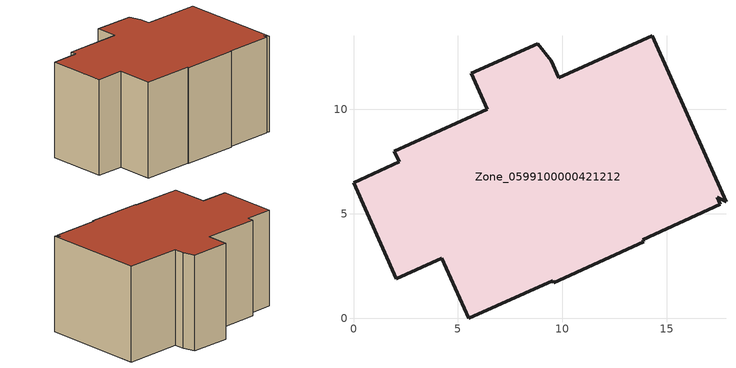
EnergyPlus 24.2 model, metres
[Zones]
Zone_0599100000421212
 floor ground (C_G): 9.84,11.52 14.31,13.52 17.84,5.57 17.43,5.78 17.56,5.45 13.85,3.75 13.89,3.65 9.58,1.7 9.54,1.8 5.53,0 4.24,2.88 2.05,1.89 0,6.49 2.19,7.49 1.96,7.99 6.41,9.99 5.64,11.73 8.82,13.14 9.48,12.32 z0
 wall outside (C_F): 4.24,2.88 5.53,0 9.54,1.8 9.58,1.7 13.89,3.65 13.85,3.75 17.56,5.45 17.43,5.78 17.84,5.57 14.31,13.52 9.84,11.52 9.48,12.32 8.82,13.14 5.64,11.73 6.41,9.99 1.96,7.99 2.19,7.49 0,6.49 2.05,1.89 4.24,2.88 z0:8.22
 roof outside (C_R): 9.48,12.32 8.82,13.14 5.64,11.73 6.41,9.99 1.96,7.99 2.19,7.49 0,6.49 2.05,1.89 4.24,2.88 5.53,0 9.54,1.8 9.58,1.7 13.89,3.65 13.85,3.75 17.56,5.45 17.43,5.78 17.84,5.57 14.31,13.52 9.84,11.52 z8.22
[BUILDING]
Pand.0599100000421212: North Axis=0; Terrain=City; Loads Convergence Tolerance Value=0.04; Temperature Convergence Tolerance Value=0.4; Solar Distribution=FullExterior; Maximum Number of Warmup Days=25; Minimum Number of Warmup Days=1
[Site:Location]
Rotterdam.The.Hague.AP_ZH_NLD Design_Conditions: Latitude=51.96; Longitude=4.45; Time Zone=1; Elevation=-4.5
[SITE:GROUNDTEMPERATURE:BUILDINGSURFACE]
18, 18, 18, 18, 18, 18, 18, 18, 18, 18, 18, 18
[MATERIAL] Thermal Absorptance=0.9; Solar Absorptance=0.7; Visible Absorptance=0.7
Name | Roughness | Thickness | Conductivity | Density | Specific Heat
G.D.1992-2005 | MediumSmooth | 0.15 | 0.06 | 540 | 1210
F.D.1992-2005 | Rough | 0.3 | 0.12 | 1920 | 840
R.D.1992-2005 | MediumRough | 0.2 | 0.08 | 1500 | 1000
[CONSTRUCTION]
C_G: G.D.1992-2005
C_F: F.D.1992-2005
C_R: R.D.1992-2005
[ZONE]
Zone_0599100000421212: Type=1; Multiplier=1; Ceiling Height=Autocalculate; Volume=Autocalculate; Floor Area=autocalculate; Part of Total Floor Area=Yes
[ZONEINFILTRATION:DESIGNFLOWRATE]
Infil_Zone_0599100000421212: Zone or ZoneList or Space or SpaceList=Zone_0599100000421212; Schedule=AlwaysOn; Design Flow Rate Calculation Method=Flow/Area; Flow Rate per Floor Area=0.0021; Constant Term Coefficient=1; Temperature Term Coefficient=0; Velocity Term Coefficient=0; Velocity Squared Term Coefficient=0
[HVACTEMPLATE:ZONE:IDEALLOADSAIRSYSTEM]
Zone_0599100000421212: Maximum Heating Supply Air Temperature=50; Minimum Cooling Supply Air Temperature=13; Maximum Heating Supply Air Humidity Ratio=0.0156; Minimum Cooling Supply Air Humidity Ratio=0.0077; Heating Limit=NoLimit; Cooling Limit=NoLimit; Dehumidification Control Type=ConstantSensibleHeatRatio; Cooling Sensible Heat Ratio=0.7; Dehumidification Setpoint=60; Humidification Control Type=None; Humidification Setpoint=30; Outdoor Air Method=None; Outdoor Air Flow Rate per Person=0.00944; Outdoor Air Flow Rate per Zone Floor Area=0; Outdoor Air Flow Rate per Zone=0; Demand Controlled Ventilation Type=None; Outdoor Air Economizer Type=NoEconomizer; Heat Recovery Type=None; Sensible Heat Recovery Effectiveness=0.7; Latent Heat Recovery Effectiveness=0.65
[ZONECONTROL:THERMOSTAT]
ThermostatControl_Zone_0599100000421212: Zone or ZoneList=Zone_0599100000421212; Control Type Schedule=DualSetpointControlType; Control 1=Thermostat_Zone_0599100000421212; Temperature Difference Between Cutout And Setpoint=0
[THERMOSTATSETPOINT:DUALSETPOINT]
Thermostat_Zone_0599100000421212: Heating Setpoint Temperature Schedule=HeatingSetpoint_Zone_0599100000421212; Cooling Setpoint Temperature Schedule=CoolingSetpoint_Zone_0599100000421212
[SCHEDULE:COMPACT]
HeatingSetpoint_Zone_0599100000421212: Through: 12/31, For: AllDays, Until: 24:00, 21
CoolingSetpoint_Zone_0599100000421212: Through: 12/31, For: AllDays, Until: 24:00, 24
DualSetpointControlType: Through: 12/31, For: AllDays, Until: 24:00, 4
AlwaysOn: Through: 12/31, For: AllDays, Until: 24:00, 1
